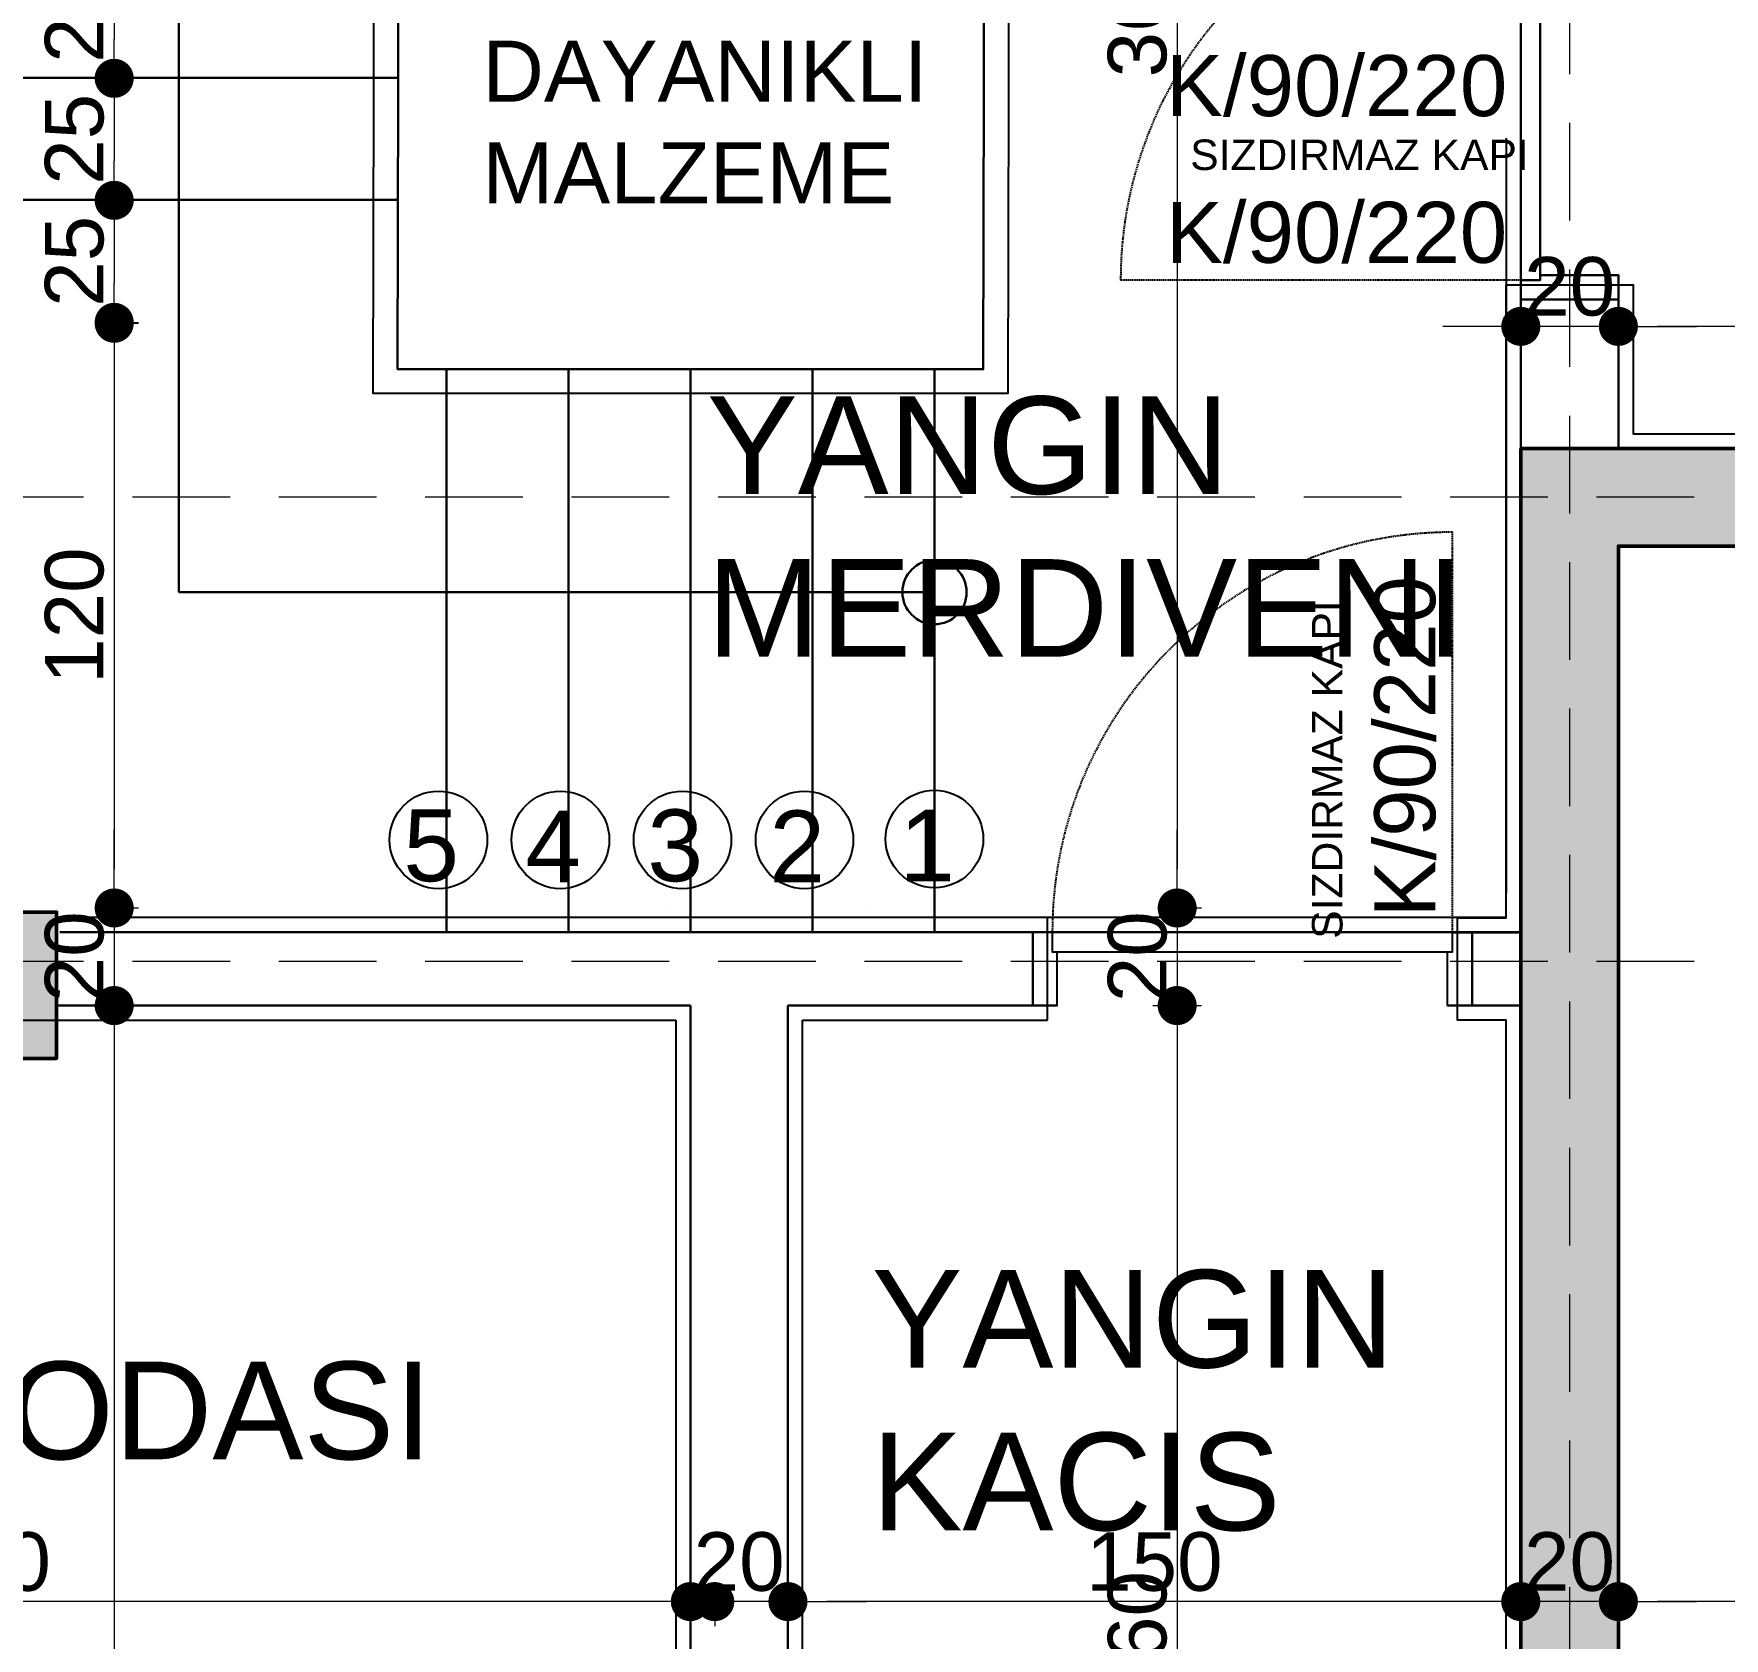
# Model space of a CAD drawing. Header units: millimetres. Extents: x 38129 to 72024, y -56282 to 16512.
# Drawn here: x 48469.5 to 48815.8, y -44474.2 to -44145.5 of the extents above; entities that cross this region are included whole.
import ezdxf

# ---------------------------------------------------------------- set-up
doc = ezdxf.new("R2010")
doc.units = ezdxf.units.MM
doc.linetypes.add('HIDDEN', pattern=[0.375, 0.25, -0.125])
for name, color, linetype, lineweight in [('AKS', 55, 'HIDDEN', 0), ('COLUMN4', 3, 'Continuous', 50), ('DIŞÖLÇÜ', 37, 'Continuous', 0), ('DUVAR', 255, 'Continuous', 30), ('KAPI', 4, 'Continuous', 30), ('M', 210, 'Continuous', 30), ('mahal', 7, 'Continuous', 5), ('pencere+KAPI', 1, 'Continuous', 0), ('TARAMA', 252, 'Continuous', 0), ('ölçü İÇ', 31, 'Continuous', 0)]:
    doc.layers.add(name, color=color, linetype=linetype, lineweight=lineweight)
for name, color, linetype in [('HIDDEN', 1, 'HIDDEN'), ('sıva', 41, 'Continuous'), ('tefriş', 42, 'Continuous')]:
    doc.layers.add(name, color=color, linetype=linetype)
doc.styles.add('icdisolcu_yazi', font='arial.ttf')
doc.styles.get("Standard").update_dxf_attribs({"font": 'arial.ttf'})
doc.styles.add('style1', font='arial.ttf')
doc.dimstyles.new('İç Ölçü', dxfattribs={"dimtxt": 12, "dimasz": 8, "dimexe": 5, "dimexo": 0, "dimgap": 2, "dimtad": 1, "dimdec": 0, "dimzin": 12, "dimdsep": 46, "dimtxsty": 'icdisolcu_yazi', "dimblk": 'DOT', "dimcen": 8, "dimdle": 5, "dimclrd": 256, "dimclre": 256, "dimclrt": 7, "dimadec": 0, "dimazin": 3, "dimtfac": 1, "dimtdec": 0, "dimtix": 1, "dimtmove": 2, "dimatfit": 3, "dimldrblk": 'DOT', "dimfxl": 0, "dimtolj": 1, "dimtzin": 0, "dimlwd": -1, "dimlwe": -1, "dimarcsym": 0})

# ---------------------------------------------------------------- blocks, each defined once
blk = doc.blocks.new('*U12')
for p, q in [((4, 0), (0, 0)), ((86, 0), (90, 0))]:
    blk.add_line(p, q)
blk.add_lwpolyline([(4, 0), (86, 0), (86, -4), (4, -4)], close=True)
for points in [[(0, -20), (5, -20), (5, -4)], [(90, -20), (85, -20), (85, -4)]]:
    blk.add_lwpolyline(points)
at = {"layer": 'DUVAR'}
for p, q in [((0, 0), (0, -20)), ((90, 0), (90, -20))]:
    blk.add_line(p, q, dxfattribs=at)
at = {"layer": 'HIDDEN'}
blk.add_line((4, 0), (4, 82), dxfattribs=at)
blk.add_arc((4, 0), 82, 360, 90, dxfattribs=at)
blk = doc.blocks.new('_Dot')
at = {"color": 0, "lineweight": -2}
blk.add_line((-0.5, 0), (-1, 0), dxfattribs=at)
at = {"color": 0, "lineweight": 30, "const_width": 0.5}
blk.add_lwpolyline([(-0.25, 0, 1), (0.25, 0, 1)], format="xyb", close=True, dxfattribs=at)
blk = doc.blocks.new('*D1003')
at = {"layer": 'Defpoints', "color": 0, "lineweight": 120, "transparency": 16777216}
for p in [(48679.15, -44344.6), (48703.74, -44604.29), (48703.74, -44604.29)]:
    blk.add_point(p, dxfattribs=at)
at = {"layer": 'ölçü İÇ', "transparency": 16777216}
for p, q in [((48698.74, -44344.6), (48708.74, -44344.6)), ((48703.74, -44604.29), (48698.74, -44604.29))]:
    blk.add_line(p, q, dxfattribs=at)
at = {"layer": 'ölçü İÇ', "linetype": 'Continuous', "transparency": 16777216}
blk.add_line((48703.74, -44352.6), (48703.74, -44596.29), dxfattribs=at)
at = {"layer": 'ölçü İÇ', "transparency": 16777216, "xscale": 8, "yscale": 8, "zscale": 8}
for p, rotation in [((48703.74, -44344.6), 90), ((48703.74, -44604.29), 270)]:
    blk.add_blockref('_Dot', p, dxfattribs=dict(at, rotation=rotation))
at = {"layer": 'ölçü İÇ', "color": 7, "transparency": 16777216, "insert": (48695.62, -44474.44), "char_height": 12, "attachment_point": 5, "rotation": 90, "style": 'icdisolcu_yazi'}
blk.add_mtext('\\A1;260', dxfattribs=at)
blk = doc.blocks.new('*D1020')
at = {"layer": 'Defpoints', "color": 0, "lineweight": 120, "transparency": 16777216}
for p in [(48485.94, -44129.6), (48485.94, -44154.6), (48485.94, -44154.6)]:
    blk.add_point(p, dxfattribs=at)
at = {"layer": 'ölçü İÇ', "transparency": 16777216}
for p, q in [((48485.94, -44129.6), (48490.94, -44129.6)), ((48485.94, -44154.6), (48490.94, -44154.6))]:
    blk.add_line(p, q, dxfattribs=at)
at = {"layer": 'ölçü İÇ', "linetype": 'Continuous', "transparency": 16777216}
blk.add_line((48485.94, -44137.6), (48485.94, -44146.6), dxfattribs=at)
at = {"layer": 'ölçü İÇ', "transparency": 16777216, "xscale": 8, "yscale": 8, "zscale": 8}
for p, rotation in [((48485.94, -44129.6), 90), ((48485.94, -44154.6), 270)]:
    blk.add_blockref('_Dot', p, dxfattribs=dict(at, rotation=rotation))
at = {"layer": 'ölçü İÇ', "color": 7, "transparency": 16777216, "insert": (48477.82, -44142.1), "char_height": 12, "attachment_point": 5, "rotation": 90, "style": 'icdisolcu_yazi'}
blk.add_mtext('\\A1;25', dxfattribs=at)
blk = doc.blocks.new('*D1021')
at = {"layer": 'Defpoints', "color": 0, "lineweight": 120, "transparency": 16777216}
for p in [(48485.94, -44154.6), (48485.94, -44179.6), (48485.94, -44179.6)]:
    blk.add_point(p, dxfattribs=at)
at = {"layer": 'ölçü İÇ', "transparency": 16777216}
for p, q in [((48485.94, -44154.6), (48490.94, -44154.6)), ((48485.94, -44179.6), (48490.94, -44179.6))]:
    blk.add_line(p, q, dxfattribs=at)
at = {"layer": 'ölçü İÇ', "linetype": 'Continuous', "transparency": 16777216}
blk.add_line((48485.94, -44162.6), (48485.94, -44171.6), dxfattribs=at)
at = {"layer": 'ölçü İÇ', "transparency": 16777216, "xscale": 8, "yscale": 8, "zscale": 8}
for p, rotation in [((48485.94, -44154.6), 90), ((48485.94, -44179.6), 270)]:
    blk.add_blockref('_Dot', p, dxfattribs=dict(at, rotation=rotation))
at = {"layer": 'ölçü İÇ', "color": 7, "transparency": 16777216, "insert": (48477.82, -44167.1), "char_height": 12, "attachment_point": 5, "rotation": 90, "style": 'icdisolcu_yazi'}
blk.add_mtext('\\A1;25', dxfattribs=at)
blk = doc.blocks.new('*D1022')
at = {"layer": 'Defpoints', "color": 0, "lineweight": 120, "transparency": 16777216}
for p in [(48485.94, -44179.6), (48485.94, -44204.6), (48485.94, -44204.6)]:
    blk.add_point(p, dxfattribs=at)
at = {"layer": 'ölçü İÇ', "transparency": 16777216}
for p, q in [((48485.94, -44179.6), (48490.94, -44179.6)), ((48485.94, -44204.6), (48490.94, -44204.6))]:
    blk.add_line(p, q, dxfattribs=at)
at = {"layer": 'ölçü İÇ', "linetype": 'Continuous', "transparency": 16777216}
blk.add_line((48485.94, -44187.6), (48485.94, -44196.6), dxfattribs=at)
at = {"layer": 'ölçü İÇ', "transparency": 16777216, "xscale": 8, "yscale": 8, "zscale": 8}
for p, rotation in [((48485.94, -44179.6), 90), ((48485.94, -44204.6), 270)]:
    blk.add_blockref('_Dot', p, dxfattribs=dict(at, rotation=rotation))
at = {"layer": 'ölçü İÇ', "color": 7, "transparency": 16777216, "insert": (48477.82, -44192.1), "char_height": 12, "attachment_point": 5, "rotation": 90, "style": 'icdisolcu_yazi'}
blk.add_mtext('\\A1;25', dxfattribs=at)
blk = doc.blocks.new('*D1023')
at = {"layer": 'Defpoints', "color": 0, "lineweight": 120, "transparency": 16777216}
for p in [(48485.94, -44204.79), (48485.94, -44324.6), (48485.94, -44324.6)]:
    blk.add_point(p, dxfattribs=at)
at = {"layer": 'ölçü İÇ', "transparency": 16777216}
for p, q in [((48485.94, -44204.79), (48490.94, -44204.79)), ((48485.94, -44324.6), (48490.94, -44324.6))]:
    blk.add_line(p, q, dxfattribs=at)
at = {"layer": 'ölçü İÇ', "linetype": 'Continuous', "transparency": 16777216}
blk.add_line((48485.94, -44212.79), (48485.94, -44316.6), dxfattribs=at)
at = {"layer": 'ölçü İÇ', "transparency": 16777216, "xscale": 8, "yscale": 8, "zscale": 8}
for p, rotation in [((48485.94, -44204.79), 90), ((48485.94, -44324.6), 270)]:
    blk.add_blockref('_Dot', p, dxfattribs=dict(at, rotation=rotation))
at = {"layer": 'ölçü İÇ', "color": 7, "transparency": 16777216, "insert": (48477.82, -44264.69), "char_height": 12, "attachment_point": 5, "rotation": 90, "style": 'icdisolcu_yazi'}
blk.add_mtext('\\A1;120', dxfattribs=at)
blk = doc.blocks.new('*D1024')
at = {"layer": 'Defpoints', "color": 0, "lineweight": 120, "transparency": 16777216}
for p in [(48485.94, -44324.6), (48485.94, -44344.6), (48485.94, -44344.6)]:
    blk.add_point(p, dxfattribs=at)
at = {"layer": 'ölçü İÇ', "linetype": 'Continuous', "transparency": 16777216}
for p, q in [((48485.94, -44316.6), (48485.94, -44308.6)), ((48485.94, -44324.6), (48485.94, -44344.6)), ((48485.94, -44352.6), (48485.94, -44360.6))]:
    blk.add_line(p, q, dxfattribs=at)
at = {"layer": 'ölçü İÇ', "transparency": 16777216}
for p, q in [((48485.94, -44324.6), (48490.94, -44324.6)), ((48485.94, -44344.6), (48490.94, -44344.6))]:
    blk.add_line(p, q, dxfattribs=at)
at = {"layer": 'ölçü İÇ', "transparency": 16777216, "xscale": 8, "yscale": 8, "zscale": 8}
for p, rotation in [((48485.94, -44324.6), 270), ((48485.94, -44344.6), 90)]:
    blk.add_blockref('_Dot', p, dxfattribs=dict(at, rotation=rotation))
at = {"layer": 'ölçü İÇ', "color": 7, "transparency": 16777216, "insert": (48477.82, -44334.6), "char_height": 12, "attachment_point": 5, "rotation": 90, "style": 'icdisolcu_yazi'}
blk.add_mtext('\\A1;20', dxfattribs=at)
blk = doc.blocks.new('*D1025')
at = {"layer": 'Defpoints', "color": 0, "lineweight": 120, "transparency": 16777216}
for p in [(48485.94, -44344.6), (48485.94, -44739.6), (48485.94, -44739.6)]:
    blk.add_point(p, dxfattribs=at)
at = {"layer": 'ölçü İÇ', "transparency": 16777216}
for p, q in [((48485.94, -44344.6), (48490.94, -44344.6)), ((48485.94, -44739.6), (48490.94, -44739.6))]:
    blk.add_line(p, q, dxfattribs=at)
at = {"layer": 'ölçü İÇ', "linetype": 'Continuous', "transparency": 16777216}
blk.add_line((48485.94, -44352.6), (48485.94, -44731.6), dxfattribs=at)
at = {"layer": 'ölçü İÇ', "transparency": 16777216, "xscale": 8, "yscale": 8, "zscale": 8}
for p, rotation in [((48485.94, -44344.6), 90), ((48485.94, -44739.6), 270)]:
    blk.add_blockref('_Dot', p, dxfattribs=dict(at, rotation=rotation))
at = {"layer": 'ölçü İÇ', "color": 7, "transparency": 16777216, "insert": (48477.81, -44542.1), "char_height": 12, "attachment_point": 5, "rotation": 90, "style": 'icdisolcu_yazi'}
blk.add_mtext('\\A1;395', dxfattribs=at)
blk = doc.blocks.new('*D1027')
at = {"layer": 'Defpoints', "color": 0, "lineweight": 120, "transparency": 16777216}
for p in [(48682.48, -43956.25), (48703.74, -44324.6), (48703.74, -44324.6)]:
    blk.add_point(p, dxfattribs=at)
at = {"layer": 'ölçü İÇ', "transparency": 16777216}
for p, q in [((48698.74, -43956.25), (48708.74, -43956.25)), ((48703.74, -44324.6), (48708.74, -44324.6))]:
    blk.add_line(p, q, dxfattribs=at)
at = {"layer": 'ölçü İÇ', "linetype": 'Continuous', "transparency": 16777216}
blk.add_line((48703.74, -43964.25), (48703.74, -44316.6), dxfattribs=at)
at = {"layer": 'ölçü İÇ', "transparency": 16777216, "xscale": 8, "yscale": 8, "zscale": 8}
for p, rotation in [((48703.74, -43956.25), 90), ((48703.74, -44324.6), 270)]:
    blk.add_blockref('_Dot', p, dxfattribs=dict(at, rotation=rotation))
at = {"layer": 'ölçü İÇ', "color": 7, "transparency": 16777216, "insert": (48695.61, -44140.43), "char_height": 12, "attachment_point": 5, "rotation": 90, "style": 'icdisolcu_yazi'}
blk.add_mtext('\\A1;368', dxfattribs=at)
blk = doc.blocks.new('*D1028')
at = {"layer": 'Defpoints', "color": 0, "lineweight": 120, "transparency": 16777216}
for p in [(48703.74, -44324.6), (48679.15, -44344.6), (48703.74, -44344.6)]:
    blk.add_point(p, dxfattribs=at)
at = {"layer": 'ölçü İÇ', "linetype": 'Continuous', "transparency": 16777216}
for p, q in [((48703.74, -44316.6), (48703.74, -44308.6)), ((48703.74, -44324.6), (48703.74, -44344.6)), ((48703.74, -44352.6), (48703.74, -44360.6))]:
    blk.add_line(p, q, dxfattribs=at)
at = {"layer": 'ölçü İÇ', "transparency": 16777216}
for p, q in [((48703.74, -44324.6), (48708.74, -44324.6)), ((48698.74, -44344.6), (48708.74, -44344.6))]:
    blk.add_line(p, q, dxfattribs=at)
at = {"layer": 'ölçü İÇ', "transparency": 16777216, "xscale": 8, "yscale": 8, "zscale": 8}
for p, rotation in [((48703.74, -44324.6), 270), ((48703.74, -44344.6), 90)]:
    blk.add_blockref('_Dot', p, dxfattribs=dict(at, rotation=rotation))
at = {"layer": 'ölçü İÇ', "color": 7, "transparency": 16777216, "insert": (48695.62, -44334.6), "char_height": 12, "attachment_point": 5, "rotation": 90, "style": 'icdisolcu_yazi'}
blk.add_mtext('\\A1;20', dxfattribs=at)
blk = doc.blocks.new('*D1078')
at = {"layer": 'Defpoints', "color": 0, "lineweight": 120, "transparency": 16777216}
for p in [(48794.14, -44466.73), (48794.14, -44466.75), (49079.21, -44466.73)]:
    blk.add_point(p, dxfattribs=at)
at = {"layer": 'ölçü İÇ', "transparency": 16777216}
for p, q in [((48794.14, -44466.75), (48794.14, -44461.73)), ((49079.21, -44466.73), (49079.21, -44461.73))]:
    blk.add_line(p, q, dxfattribs=at)
at = {"layer": 'ölçü İÇ', "linetype": 'Continuous', "transparency": 16777216}
blk.add_line((49071.21, -44466.73), (48802.14, -44466.73), dxfattribs=at)
at = {"layer": 'ölçü İÇ', "transparency": 16777216, "xscale": 8, "yscale": 8, "zscale": 8, "rotation": 180}
blk.add_blockref('_Dot', (48794.14, -44466.73), dxfattribs=at)
at = {"layer": 'ölçü İÇ', "transparency": 16777216, "xscale": 8, "yscale": 8, "zscale": 8}
blk.add_blockref('_Dot', (49079.21, -44466.73), dxfattribs=at)
at = {"layer": 'ölçü İÇ', "color": 7, "transparency": 16777216, "insert": (48936.67, -44458.6), "char_height": 12, "attachment_point": 5, "style": 'icdisolcu_yazi'}
blk.add_mtext('\\A1;285', dxfattribs=at)
blk = doc.blocks.new('*D1079')
at = {"layer": 'Defpoints', "color": 0, "lineweight": 120, "transparency": 16777216}
for p in [(48774.14, -44466.73), (48774.14, -44466.75), (48794.14, -44466.75)]:
    blk.add_point(p, dxfattribs=at)
at = {"layer": 'ölçü İÇ', "transparency": 16777216}
for p, q in [((48774.14, -44466.75), (48774.14, -44461.73)), ((48794.14, -44466.75), (48794.14, -44461.73))]:
    blk.add_line(p, q, dxfattribs=at)
at = {"layer": 'ölçü İÇ', "linetype": 'Continuous', "transparency": 16777216}
for p, q in [((48766.14, -44466.73), (48758.14, -44466.73)), ((48794.14, -44466.73), (48774.14, -44466.73)), ((48802.14, -44466.73), (48810.14, -44466.73))]:
    blk.add_line(p, q, dxfattribs=at)
at = {"layer": 'ölçü İÇ', "transparency": 16777216, "xscale": 8, "yscale": 8, "zscale": 8}
blk.add_blockref('_Dot', (48774.14, -44466.73), dxfattribs=at)
at = {"layer": 'ölçü İÇ', "transparency": 16777216, "xscale": 8, "yscale": 8, "zscale": 8, "rotation": 180}
blk.add_blockref('_Dot', (48794.14, -44466.73), dxfattribs=at)
at = {"layer": 'ölçü İÇ', "color": 7, "transparency": 16777216, "insert": (48784.14, -44458.6), "char_height": 12, "attachment_point": 5, "style": 'icdisolcu_yazi'}
blk.add_mtext('\\A1;20', dxfattribs=at)
blk = doc.blocks.new('*D1080')
at = {"layer": 'Defpoints', "color": 0, "lineweight": 120, "transparency": 16777216}
for p in [(48623.99, -44466.73), (48623.99, -44466.73), (48774.14, -44466.75)]:
    blk.add_point(p, dxfattribs=at)
at = {"layer": 'ölçü İÇ', "transparency": 16777216}
for p, q in [((48774.14, -44466.75), (48774.14, -44461.73)), ((48623.99, -44466.73), (48623.99, -44471.73))]:
    blk.add_line(p, q, dxfattribs=at)
at = {"layer": 'ölçü İÇ', "linetype": 'Continuous', "transparency": 16777216}
blk.add_line((48766.14, -44466.73), (48631.99, -44466.73), dxfattribs=at)
at = {"layer": 'ölçü İÇ', "transparency": 16777216, "xscale": 8, "yscale": 8, "zscale": 8, "rotation": 180}
blk.add_blockref('_Dot', (48623.99, -44466.73), dxfattribs=at)
at = {"layer": 'ölçü İÇ', "transparency": 16777216, "xscale": 8, "yscale": 8, "zscale": 8}
blk.add_blockref('_Dot', (48774.14, -44466.73), dxfattribs=at)
at = {"layer": 'ölçü İÇ', "color": 7, "transparency": 16777216, "insert": (48699.07, -44458.6), "char_height": 12, "attachment_point": 5, "style": 'icdisolcu_yazi'}
blk.add_mtext('\\A1;150', dxfattribs=at)
blk = doc.blocks.new('*D1081')
at = {"layer": 'Defpoints', "color": 0, "lineweight": 120, "transparency": 16777216}
for p in [(48603.99, -44466.73), (48603.99, -44466.73), (48623.99, -44466.73)]:
    blk.add_point(p, dxfattribs=at)
at = {"layer": 'ölçü İÇ', "linetype": 'Continuous', "transparency": 16777216}
for p, q in [((48595.99, -44466.73), (48587.99, -44466.73)), ((48623.99, -44466.73), (48603.99, -44466.73)), ((48631.99, -44466.73), (48639.99, -44466.73))]:
    blk.add_line(p, q, dxfattribs=at)
at = {"layer": 'ölçü İÇ', "transparency": 16777216}
for p, q in [((48603.99, -44466.73), (48603.99, -44471.73)), ((48623.99, -44466.73), (48623.99, -44471.73))]:
    blk.add_line(p, q, dxfattribs=at)
at = {"layer": 'ölçü İÇ', "transparency": 16777216, "xscale": 8, "yscale": 8, "zscale": 8}
blk.add_blockref('_Dot', (48603.99, -44466.73), dxfattribs=at)
at = {"layer": 'ölçü İÇ', "transparency": 16777216, "xscale": 8, "yscale": 8, "zscale": 8, "rotation": 180}
blk.add_blockref('_Dot', (48623.99, -44466.73), dxfattribs=at)
at = {"layer": 'ölçü İÇ', "color": 7, "transparency": 16777216, "insert": (48613.99, -44458.6), "char_height": 12, "attachment_point": 5, "style": 'icdisolcu_yazi'}
blk.add_mtext('\\A1;20', dxfattribs=at)
blk = doc.blocks.new('*D1082')
at = {"layer": 'Defpoints', "color": 0, "lineweight": 120, "transparency": 16777216}
for p in [(48308.99, -44466.73), (48308.99, -44466.73), (48608.99, -44466.73)]:
    blk.add_point(p, dxfattribs=at)
at = {"layer": 'ölçü İÇ', "transparency": 16777216}
for p, q in [((48308.99, -44466.73), (48308.99, -44471.73)), ((48608.99, -44466.73), (48608.99, -44471.73))]:
    blk.add_line(p, q, dxfattribs=at)
at = {"layer": 'ölçü İÇ', "linetype": 'Continuous', "transparency": 16777216}
blk.add_line((48600.99, -44466.73), (48316.99, -44466.73), dxfattribs=at)
at = {"layer": 'ölçü İÇ', "transparency": 16777216, "xscale": 8, "yscale": 8, "zscale": 8, "rotation": 180}
blk.add_blockref('_Dot', (48308.99, -44466.73), dxfattribs=at)
at = {"layer": 'ölçü İÇ', "transparency": 16777216, "xscale": 8, "yscale": 8, "zscale": 8}
blk.add_blockref('_Dot', (48608.99, -44466.73), dxfattribs=at)
at = {"layer": 'ölçü İÇ', "color": 7, "transparency": 16777216, "insert": (48458.99, -44458.6), "char_height": 12, "attachment_point": 5, "style": 'icdisolcu_yazi'}
blk.add_mtext('\\A1;300', dxfattribs=at)
blk = doc.blocks.new('*D1087')
at = {"layer": 'Defpoints', "color": 0, "lineweight": 120, "transparency": 16777216}
for p in [(48794.14, -44205.11), (48794.14, -44205.43), (49064.2, -44213.18)]:
    blk.add_point(p, dxfattribs=at)
at = {"layer": 'ölçü İÇ', "transparency": 16777216}
for p, q in [((49064.2, -44210.43), (49064.2, -44200.43)), ((48794.14, -44205.11), (48794.14, -44210.43))]:
    blk.add_line(p, q, dxfattribs=at)
at = {"layer": 'ölçü İÇ', "linetype": 'Continuous', "transparency": 16777216}
blk.add_line((49056.2, -44205.43), (48802.14, -44205.43), dxfattribs=at)
at = {"layer": 'ölçü İÇ', "transparency": 16777216, "xscale": 8, "yscale": 8, "zscale": 8, "rotation": 180}
blk.add_blockref('_Dot', (48794.14, -44205.43), dxfattribs=at)
at = {"layer": 'ölçü İÇ', "transparency": 16777216, "xscale": 8, "yscale": 8, "zscale": 8}
blk.add_blockref('_Dot', (49064.2, -44205.43), dxfattribs=at)
at = {"layer": 'ölçü İÇ', "color": 7, "transparency": 16777216, "insert": (48929.17, -44197.3), "char_height": 12, "attachment_point": 5, "style": 'icdisolcu_yazi'}
blk.add_mtext('\\A1;270', dxfattribs=at)
blk = doc.blocks.new('*D1088')
at = {"layer": 'Defpoints', "color": 0, "lineweight": 120, "transparency": 16777216}
for p in [(48774.15, -44205.2), (48774.15, -44205.43), (48794.14, -44205.11)]:
    blk.add_point(p, dxfattribs=at)
at = {"layer": 'ölçü İÇ', "linetype": 'Continuous', "transparency": 16777216}
for p, q in [((48766.15, -44205.43), (48758.15, -44205.43)), ((48794.14, -44205.43), (48774.15, -44205.43)), ((48802.14, -44205.43), (48810.14, -44205.43))]:
    blk.add_line(p, q, dxfattribs=at)
at = {"layer": 'ölçü İÇ', "transparency": 16777216}
for p, q in [((48774.15, -44205.2), (48774.15, -44210.43)), ((48794.14, -44205.11), (48794.14, -44210.43))]:
    blk.add_line(p, q, dxfattribs=at)
at = {"layer": 'ölçü İÇ', "transparency": 16777216, "xscale": 8, "yscale": 8, "zscale": 8}
blk.add_blockref('_Dot', (48774.15, -44205.43), dxfattribs=at)
at = {"layer": 'ölçü İÇ', "transparency": 16777216, "xscale": 8, "yscale": 8, "zscale": 8, "rotation": 180}
blk.add_blockref('_Dot', (48794.14, -44205.43), dxfattribs=at)
at = {"layer": 'ölçü İÇ', "color": 7, "transparency": 16777216, "insert": (48784.15, -44197.3), "char_height": 12, "attachment_point": 5, "style": 'icdisolcu_yazi'}
blk.add_mtext('\\A1;20', dxfattribs=at)
blk = doc.blocks.new('wertertw')
at = {"layer": 'TARAMA', "lineweight": -3}
h = blk.add_hatch(dxfattribs=at)
h.set_pattern_fill('ANSI33', color=256, scale=2.5, style=0)
h.set_pattern_definition([(45, (-86643.698, -32547.66), (-11.2253202, 11.2253202), []), (45, (-86632.472, -32547.66), (-11.2253202, 11.2253202), [7.9375, -3.96875])])
h.paths.add_polyline_path([(-616.25, 351.94), (-616.25, -88.06), (-306.25, -88.06), (-306.25, -68.06), (-596.25, -68.06), (-596.25, 331.94), (-306.25, 331.94), (-306.25, 351.94)])
h.paths.add_polyline_path([(38.75, -338.06), (78.75, -338.06), (78.75, -378.06), (38.75, -378.06)])
h.paths.add_polyline_path([(-471.25, -318.06), (-441.25, -318.06), (-441.25, -378.06), (-471.25, -378.06)])
h.paths.add_polyline_path([(-961.25, -318.06), (-931.25, -318.06), (-931.25, -378.06), (-961.25, -378.06)])
h.paths.add_polyline_path([(343.75, -163.06), (413.75, -163.06), (413.75, -198.06), (343.75, -198.06)])
h.paths.add_polyline_path([(8.75, -163.06), (78.75, -163.06), (78.75, -198.06), (8.75, -198.06)])
h.paths.add_polyline_path([(-1036.25, -148.06), (-906.25, -148.06), (-906.25, -178.06), (-1036.25, -178.06)])
h.paths.add_polyline_path([(-976.25, 256.94), (-916.25, 256.94), (-916.25, 226.94), (-976.25, 226.94)])
h.paths.add_polyline_path([(343.75, 459.44), (413.75, 459.44), (413.75, 424.44), (343.75, 424.44)])
h.paths.add_polyline_path([(8.75, 459.44), (78.75, 459.44), (78.75, 424.44), (8.75, 424.44)])
h.paths.add_polyline_path([(-616.25, 531.94), (-306.25, 531.94), (-306.25, 511.94), (-616.25, 511.94)])
h.paths.add_polyline_path([(-976.25, 656.94), (-916.25, 656.94), (-916.25, 626.94), (-976.25, 626.94)])
h.paths.add_polyline_path([(-616.25, 971.94), (-306.25, 971.94), (-306.25, 951.94), (-616.25, 951.94)])
h.paths.add_polyline_path([(343.75, 1081.94), (413.75, 1081.94), (413.75, 1046.94), (343.75, 1046.94)])
h.paths.add_polyline_path([(8.75, 1081.94), (78.75, 1081.94), (78.75, 1046.94), (8.75, 1046.94)])
h.paths.add_polyline_path([(-1036.25, 1061.94), (-906.25, 1061.94), (-906.25, 1031.94), (-1036.25, 1031.94)])
h.paths.add_polyline_path([(-931.25, 1286.94), (-901.25, 1286.94), (-901.25, 1226.94), (-931.25, 1226.94)])
h.paths.add_polyline_path([(68.75, 1332.04), (108.75, 1332.04), (108.75, 1292.04), (68.75, 1292.04)])
h.paths.add_polyline_path([(-511.25, 1332.04), (-481.25, 1332.04), (-481.25, 1252.04), (-511.25, 1252.04)])
at = {"layer": 'COLUMN4', "color": 3}
for points in [[(-616.25, 351.94), (-616.25, -88.06), (-306.25, -88.06), (-306.25, -68.06), (-596.25, -68.06), (-596.25, 331.94), (-306.25, 331.94), (-306.25, 351.94)], [(-976.25, 256.94), (-916.25, 256.94), (-916.25, 226.94), (-976.25, 226.94)]]:
    blk.add_lwpolyline(points, close=True, dxfattribs=at)

msp = doc.modelspace()

# ---------------------------------------------------------------- linework, layer by layer
for p, q in [((48678.15, -44329.6), (48674.15, -44329.6)), ((48760.15, -44329.6), (48764.15, -44329.6))]:
    msp.add_line(p, q)
msp.add_lwpolyline([(48760.15, -44329.6), (48678.15, -44329.6), (48678.15, -44333.6), (48760.15, -44333.6)], close=True)
for points in [[(48674.15, -44344.6), (48679.15, -44344.6), (48679.15, -44333.6)], [(48764.15, -44344.6), (48759.15, -44344.6), (48759.15, -44333.6)]]:
    msp.add_lwpolyline(points)
at = {"layer": 'AKS', "ltscale": 80}
for p, q in [((48784.15, -42903.74), (48784.15, -45280.38)), ((50129.67, -44240.43), (48049.48, -44240.43)), ((50129.67, -44335.6), (48049.48, -44335.6))]:
    msp.add_line(p, q, dxfattribs=at)
at = {"layer": 'DUVAR'}
for p, q in [((48599, -44324.6), (48599, -44324.6)), ((48599, -44324.6), (48599, -44324.6)), ((48640.64, -44324.53), (48640.64, -44324.53)), ((48640.64, -44324.53), (48640.64, -44324.53)), ((48774.15, -44329.53), (48474.83, -44329.53)), ((48674.15, -44329.6), (48674.15, -44344.6)), ((48774.15, -44329.6), (48760.15, -44329.6)), ((48764.15, -44329.6), (48764.15, -44344.6)), ((48473.99, -44344.6), (48603.99, -44344.6)), ((48603.99, -44494.29), (48603.99, -44344.6)), ((48623.99, -44344.6), (48623.99, -44494.29)), ((48623.99, -44344.6), (48679.15, -44344.6)), ((48759.15, -44344.6), (48774.15, -44344.6))]:
    msp.add_line(p, q, dxfattribs=at)
for points in [[(48774.14, -44251.43), (48774.15, -44195.93)], [(48794.14, -44230.43), (48794.15, -44194.93)], [(48774.15, -44246.35), (48774.16, -44199.93)]]:
    msp.add_lwpolyline(points, dxfattribs=at)
at = {"layer": 'HIDDEN'}
msp.add_line((48760.15, -44329.6), (48760.15, -44247.6), dxfattribs=at)
msp.add_arc((48760.15, -44329.6), 82, 90, 180, dxfattribs=at)
at = {"layer": 'M'}
for p, q in [((48499.18, -44259.89), (48499.18, -44019.76)), ((48429.01, -44154.53), (48544.15, -44154.53)), ((48429.01, -44179.53), (48544.09, -44179.53)), ((48654.01, -44259.89), (48499.18, -44259.89))]:
    msp.add_line(p, q, dxfattribs=at)
for points in [[(48544.36, -44069.38), (48664.36, -44069.38), (48664.01, -44214.21), (48544.01, -44214.21), (48544.36, -44069.38)], [(48554.01, -44329.53), (48554.01, -44214.21)], [(48579.01, -44329.53), (48579.01, -44214.21)], [(48604.01, -44329.53), (48604.01, -44214.21)], [(48629.01, -44329.53), (48629.01, -44214.21)], [(48654.01, -44329.53), (48654.01, -44214.21)]]:
    msp.add_lwpolyline(points, dxfattribs=at)
msp.add_circle((48654.01, -44259.89), 6.58, dxfattribs=at)
at = {"layer": 'sıva'}
for p, q in [((48771.16, -44166.85), (48771.15, -44321.53)), ((48771.15, -44326.53), (48474.14, -44326.53)), ((48677.15, -44347.6), (48677.15, -44326.6)), ((48395.49, -44347.6), (48600.99, -44347.6)), ((48600.99, -44347.6), (48600.99, -44497.29)), ((48626.99, -44497.29), (48626.99, -44347.6)), ((48626.99, -44347.6), (48677.15, -44347.6))]:
    msp.add_line(p, q, dxfattribs=at)
msp.add_lwpolyline([(48771.15, -44601.29), (48771.15, -44347.6), (48761.15, -44347.6), (48761.15, -44326.6), (48771.15, -44326.6), (48771.15, -44196.93), (48797.15, -44196.93), (48797.14, -44227.43), (49061.2, -44227.43), (49061.21, -44196.93), (49087.21, -44196.93), (49087.21, -44281.29), (49079.21, -44281.29)], dxfattribs=at)
at = {"layer": 'tefriş'}
for points in [[(48539.36, -44064.38), (48669.36, -44064.38), (48669.01, -44219.21), (48539.01, -44219.21)], [(48544.36, -44069.38), (48664.36, -44069.38), (48664.01, -44214.21), (48544.01, -44214.21)]]:
    msp.add_lwpolyline(points, close=True, dxfattribs=at)
for centre in [(48552.38, -44310.65), (48577.38, -44310.65), (48602.38, -44310.65), (48627.38, -44310.65), (48654.01, -44310.47)]:
    msp.add_circle(centre, 10, dxfattribs=at)

# ---------------------------------------------------------------- block references
at = {"layer": 'DIŞÖLÇÜ'}
msp.add_blockref('wertertw', (49390.39, -44582.37), dxfattribs=at)
at = {"layer": 'KAPI', "rotation": 90}
msp.add_blockref('*U12', (48774.15, -44199.93), dxfattribs=at)

# ---------------------------------------------------------------- texts
at = {"layer": 'mahal', "char_height": 20, "attachment_point": 1}
for s, insert in [('YANGIN MERDIVENI', (48607.37, -44219.78)), ('YANGIN \\PKACIS', (48641.12, -44398.78)), ('YATAK ODASI', (48364.81, -44417.56))]:
    msp.add_mtext_dynamic_manual_height_columns(s, width=250.3432, gutter_width=12.5, heights=[0], dxfattribs=dict(at, insert=insert))
at = {"layer": 'pencere+KAPI', "style": 'style1'}
for s, insert, char_height, width, attachment_point, rotation in [('YANGINA DAYANIKLI MALZEME', (48561.38, -44126.05), 12.5, 27.0954, 1, 0), ('K/90/220', (48701.48, -44149.84), 12.5, 27.0954, 1, 0), ('SIZDIRMAZ KAPI', (48706.41, -44167.14), 6.25, 82.3221, 1, 0), ('K/90/220', (48701.46, -44179.91), 12.5, 27.0954, 1, 0), ('K/90/220', (48744.13, -44256.6), 12.5, 27.0954, 3, 90), ('SIZDIRMAZ KAPI', (48731.36, -44261.55), 6.25, 82.638, 3, 90)]:
    msp.add_mtext(s, dxfattribs=dict(at, insert=insert, char_height=char_height, width=width, attachment_point=attachment_point, rotation=rotation))
at = {"layer": 'tefriş', "char_height": 14.7, "width": 26.4931, "attachment_point": 9}
for s, insert in [('5', (48556.6, -44319.33)), ('4', (48581.6, -44319.33)), ('3', (48606.6, -44319.33)), ('2', (48631.6, -44319.33)), ('1', (48658.23, -44319.16))]:
    msp.add_mtext(s, dxfattribs=dict(at, insert=insert))

# ---------------------------------------------------------------- dimensions: what is measured, and where the dimension line sits
at = {"layer": 'ölçü İÇ'}
for base, p1, p2, picture, middle in [((48703.74, -44324.6), (48682.48, -43956.25), (48703.74, -44324.6), '*D1027', (48695.61, -44140.43)), ((48485.94, -44154.6), (48485.94, -44129.6), (48485.94, -44154.6), '*D1020', (48477.82, -44142.1)), ((48485.94, -44179.6), (48485.94, -44154.6), (48485.94, -44179.6), '*D1021', (48477.82, -44167.1)), ((48485.94, -44204.6), (48485.94, -44179.6), (48485.94, -44204.6), '*D1022', (48477.82, -44192.1)), ((48485.94, -44324.6), (48485.94, -44204.79), (48485.94, -44324.6), '*D1023', (48477.82, -44264.69)), ((48485.94, -44344.6), (48485.94, -44324.6), (48485.94, -44344.6), '*D1024', (48477.82, -44334.6)), ((48703.74, -44344.6), (48703.74, -44324.6), (48679.15, -44344.6), '*D1028', (48695.62, -44334.6)), ((48485.94, -44739.6), (48485.94, -44344.6), (48485.94, -44739.6), '*D1025', (48477.81, -44542.1)), ((48703.74, -44604.29), (48679.15, -44344.6), (48703.74, -44604.29), '*D1003', (48695.62, -44474.44))]:
    dim = msp.add_linear_dim(base=base, p1=p1, p2=p2, angle=90, dimstyle='İç Ölçü', dxfattribs=at)
    dim.commit()
    dim.dimension.update_dxf_attribs({"geometry": picture, "text_midpoint": middle})
for base, p1, p2, picture, middle in [((48774.15, -44205.43), (48794.14, -44205.11), (48774.15, -44205.2), '*D1088', (48784.15, -44197.3)), ((48794.14, -44205.43), (49064.2, -44213.18), (48794.14, -44205.11), '*D1087', (48929.17, -44197.3)), ((48308.99, -44466.73), (48608.99, -44466.73), (48308.99, -44466.73), '*D1082', (48458.99, -44458.6)), ((48603.99, -44466.73), (48623.99, -44466.73), (48603.99, -44466.73), '*D1081', (48613.99, -44458.6)), ((48623.99, -44466.73), (48774.14, -44466.75), (48623.99, -44466.73), '*D1080', (48699.07, -44458.6)), ((48774.14, -44466.73), (48794.14, -44466.75), (48774.14, -44466.75), '*D1079', (48784.14, -44458.6)), ((48794.14, -44466.73), (49079.21, -44466.73), (48794.14, -44466.75), '*D1078', (48936.67, -44458.6))]:
    dim = msp.add_linear_dim(base=base, p1=p1, p2=p2, dimstyle='İç Ölçü', dxfattribs=at)
    dim.commit()
    dim.dimension.update_dxf_attribs({"geometry": picture, "text_midpoint": middle})

doc.saveas('drawing.dxf')
